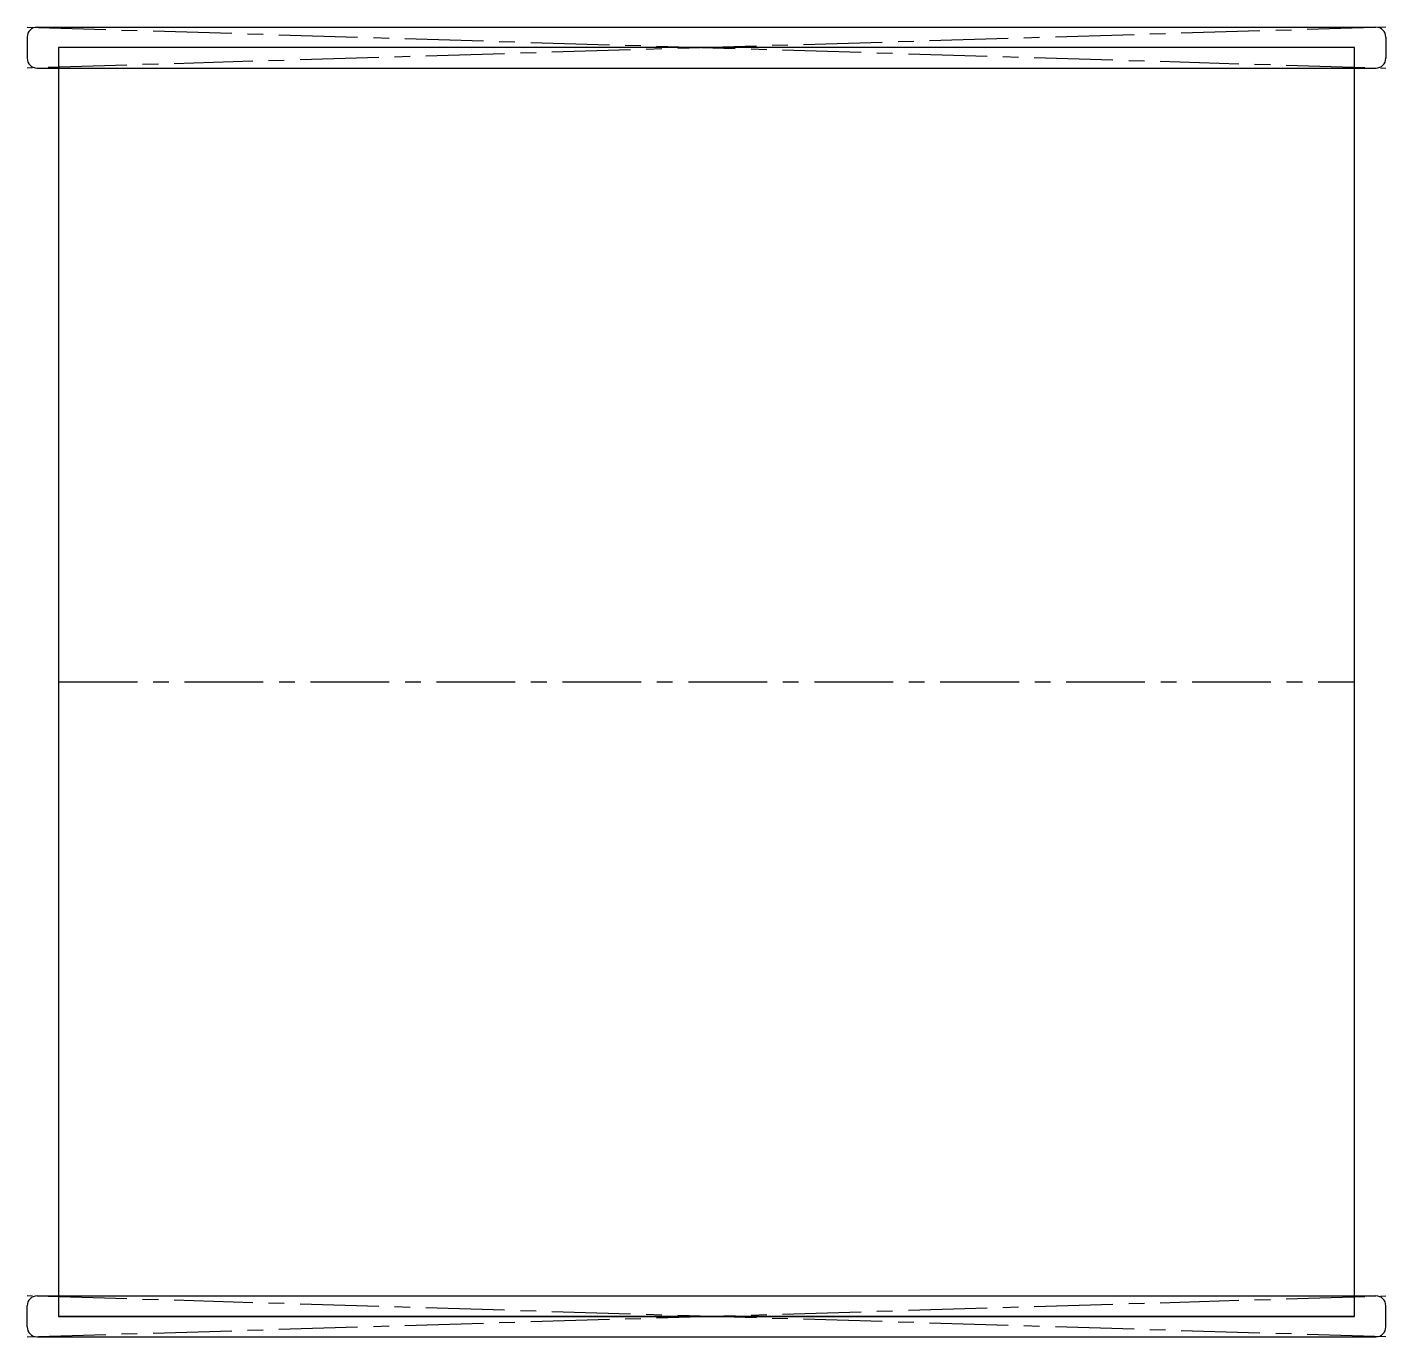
# Model space of a CAD drawing. Extents: x -8.43 to 0.2, y -0.13 to 8.19.
import ezdxf

# ---------------------------------------------------------------- set-up
doc = ezdxf.new("R2010")
doc.units = 0
doc.header["$PDSIZE"] = -1
doc.linetypes.add('CENTERX2', pattern=[0.8, 0.5, -0.1, 0.1, -0.1])
doc.layers.get('0').update_dxf_attribs({"linetype": 'CONTINUOUS'})

msp = doc.modelspace()

# ---------------------------------------------------------------- linework, layer by layer
at = {"color": 7, "linetype": 'CENTERX2'}
for p, q in [((-8.43, 8.19), (0.2, 7.93)), ((0.2, 8.19), (-8.43, 7.93)), ((-8.23, 4.03), (0, 4.03)), ((0.2, -0.13), (-8.43, 0.13)), ((-8.43, -0.13), (0.2, 0.13))]:
    msp.add_line(p, q, dxfattribs=at)
at = {"color": 7, "linetype": 'CONTINUOUS'}
for p, q in [((-8.43, 8.1275), (-8.43, 7.9925)), ((-8.3675, 8.19), (0.1375, 8.19)), ((0.2, 8.1275), (0.2, 7.9925)), ((-8.23, 8.06), (-8.23, 0)), ((0, 8.06), (-8.23, 8.06)), ((0, 0), (0, 8.06)), ((-8.3675, 7.93), (0.1375, 7.93)), ((-8.3675, 0.13), (0.1375, 0.13)), ((-8.43, -0.0675), (-8.43, 0.0675)), ((-8.23, 0), (0, 0)), ((0, 0), (-8.23, 0)), ((0.2, -0.0675), (0.2, 0.0675)), ((-8.3675, -0.13), (0.1375, -0.13))]:
    msp.add_line(p, q, dxfattribs=at)
for centre, start, end in [((-8.3675, 8.1275), 90, 180), ((0.1375, 8.1275), 0, 90), ((-8.3675, 7.9925), 180, 270), ((0.1375, 7.9925), 270, 0), ((-8.3675, 0.0675), 90, 180), ((0.1375, 0.0675), 0, 90), ((-8.3675, -0.0675), 180, 270), ((0.1375, -0.0675), 270, 0)]:
    msp.add_arc(centre, 0.0625, start, end, dxfattribs=at)
for p in [(-4.115, 8.06), (-4.115, 0)]:
    msp.add_point(p, dxfattribs=at)

doc.saveas('drawing.dxf')
